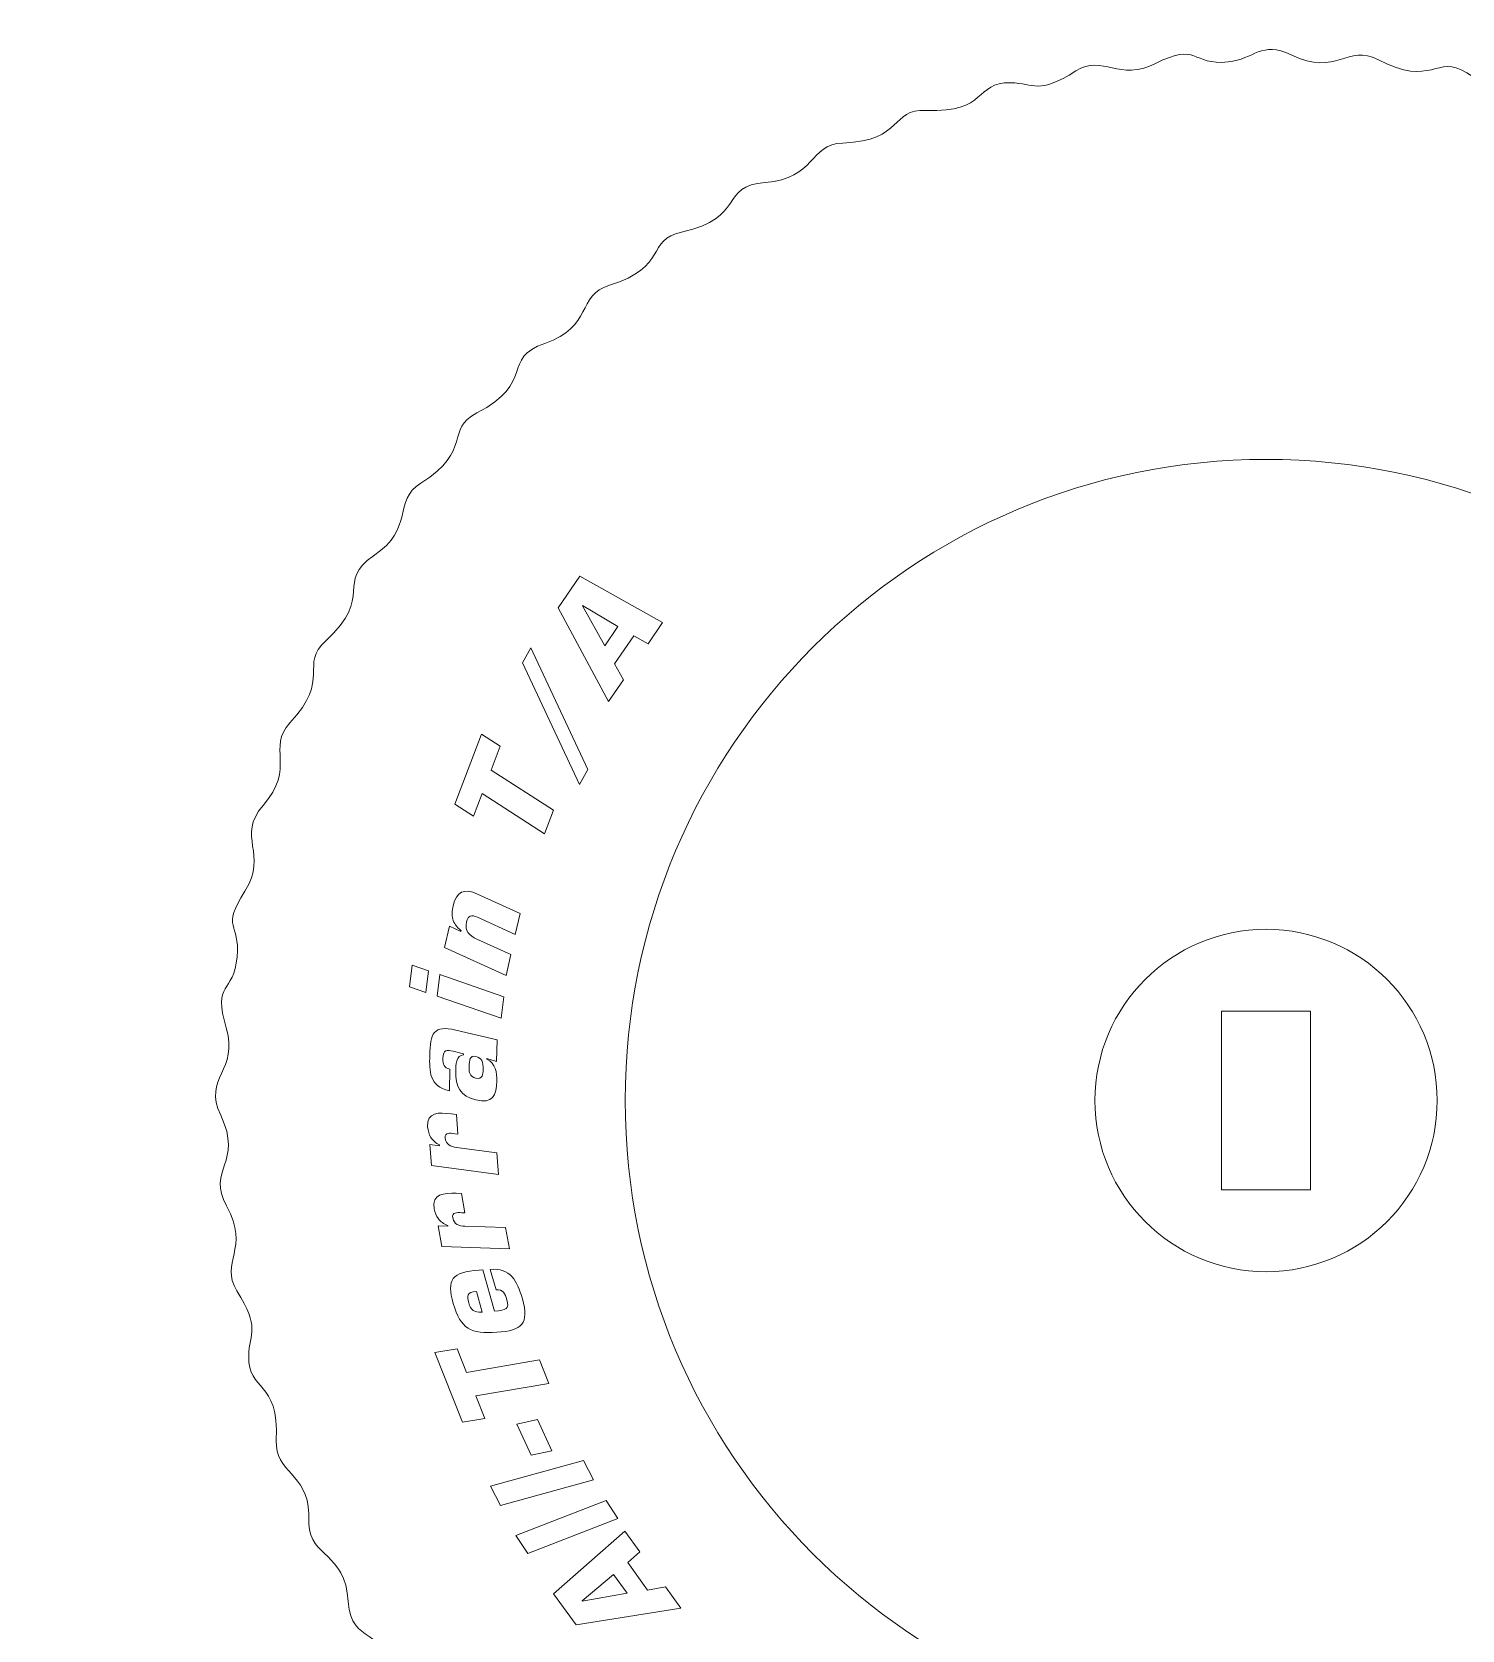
# Model space of a CAD drawing. Header units: centimetres. Extents: x -129.3 to -71.3, y -1.4 to 86.6.
# Drawn here: x -100.108 to -96.017, y 9.656 to 14.226 of the extents above; entities that cross this region are included whole.
import ezdxf

# ---------------------------------------------------------------- set-up
doc = ezdxf.new("R2010")
doc.units = ezdxf.units.CM
doc.header["$MEASUREMENT"] = 0
doc.layers.add('Camada 1', color=7, linetype='Continuous')

msp = doc.modelspace()

# ---------------------------------------------------------------- linework, layer by layer
at = {"layer": 'Camada 1', "color": 250, "lineweight": 20}
msp.add_open_spline([(-99.75825, -1.37179), (-99.75825, -1.37179), (-71.75824, -1.37179), (-71.75824, -1.37179), (-71.75824, -1.37179), (-71.48325, -1.37179), (-71.25825, -1.14679), (-71.25825, -0.87179), (-71.25825, -0.87179), (-71.25825, -0.87179), (-71.25825, 42.12822), (-71.25825, 42.12822), (-71.25825, 42.12822), (-71.25825, 42.40323), (-71.48325, 42.62823), (-71.75824, 42.62823), (-71.75824, 42.62823), (-71.75824, 42.62823), (-99.75825, 42.62823), (-99.75825, 42.62823), (-99.75825, 42.62823), (-100.03324, 42.62823), (-100.25825, 42.40323), (-100.25825, 42.12822), (-100.25825, 42.12822), (-100.25825, 42.12822), (-100.25825, -0.87179), (-100.25825, -0.87179), (-100.25825, -0.87179), (-100.25825, -1.14679), (-100.03324, -1.37179), (-99.75825, -1.37179)], degree=3, knots=[0, 0, 0, 0, 0.1111111, 0.1111111, 0.1111111, 0.1111111, 0.2222222, 0.2222222, 0.2222222, 0.2222222, 0.3333333, 0.3333333, 0.3333333, 0.3333333, 0.4444444, 0.4444444, 0.4444444, 0.4444444, 0.5555556, 0.5555556, 0.5555556, 0.5555556, 0.6666667, 0.6666667, 0.6666667, 0.6666667, 0.7777778, 0.7777778, 0.7777778, 0.7777778, 1, 1, 1, 1], dxfattribs=at)
at = {"layer": 'Camada 1', "lineweight": 9}
for points, knots in [([(-99.31596, 9.98945), (-99.3203, 10.10398), (-99.4137, 10.10696), (-99.40936, 10.19814), (-99.40936, 10.19814), (-99.40096, 10.37486), (-99.4909, 10.3359), (-99.48824, 10.43921), (-99.48824, 10.43921), (-99.48645, 10.50888), (-99.45379, 10.51798), (-99.52184, 10.62622), (-99.52184, 10.62622), (-99.57345, 10.70831), (-99.4826, 10.74531), (-99.55129, 10.86881), (-99.55129, 10.86881), (-99.60971, 10.97383), (-99.50281, 10.99122), (-99.56828, 11.12842), (-99.56828, 11.12842), (-99.6196, 11.23598), (-99.51571, 11.25596), (-99.55242, 11.37777), (-99.55242, 11.37777), (-99.59262, 11.51125), (-99.53065, 11.47489), (-99.52125, 11.58146), (-99.52125, 11.58146), (-99.51252, 11.68046), (-99.56866, 11.65957), (-99.49882, 11.7693), (-99.49882, 11.7693), (-99.43075, 11.87625), (-99.52546, 11.92402), (-99.4472, 12.01371), (-99.4472, 12.01371), (-99.35188, 12.12298), (-99.43683, 12.17811), (-99.37025, 12.24999), (-99.37025, 12.24999), (-99.25005, 12.37973), (-99.34477, 12.41486), (-99.2676, 12.48498), (-99.2676, 12.48498), (-99.12767, 12.61217), (-99.24085, 12.65408), (-99.13116, 12.72761), (-99.13116, 12.72761), (-99.01091, 12.80822), (-99.07859, 12.88392), (-98.9955, 12.93599), (-98.9955, 12.93599), (-98.84569, 13.02983), (-98.92848, 13.0888), (-98.83554, 13.13639), (-98.83554, 13.13639), (-98.66748, 13.22241), (-98.76632, 13.29267), (-98.6411, 13.33537), (-98.6411, 13.33537), (-98.50413, 13.38208), (-98.54981, 13.47285), (-98.45613, 13.50153), (-98.45613, 13.50153), (-98.28742, 13.5532), (-98.35181, 13.63168), (-98.24983, 13.65371), (-98.24983, 13.65371), (-98.0651, 13.69364), (-98.14254, 13.78649), (-98.01062, 13.79565), (-98.01062, 13.79565), (-97.86643, 13.80564), (-97.88624, 13.90486), (-97.7888, 13.90823), (-97.7888, 13.90823), (-97.6127, 13.91429), (-97.65441, 14.00691), (-97.55004, 14.0018), (-97.55004, 14.0018), (-97.37367, 13.99319), (-97.41233, 14.08335), (-97.30899, 14.08069), (-97.30899, 14.08069), (-97.23926, 14.07892), (-97.2303, 14.04626), (-97.12199, 14.1143), (-97.12199, 14.1143), (-97.04496, 14.16268), (-96.99709, 14.08305), (-96.89436, 14.13541), (-96.89436, 14.13541), (-96.77046, 14.19857), (-96.79379, 14.12927), (-96.68628, 14.14023), (-96.68628, 14.14023), (-96.61161, 14.14782), (-96.59161, 14.20211), (-96.50591, 14.1602), (-96.50591, 14.1602), (-96.37575, 14.09655), (-96.34435, 14.19268), (-96.25773, 14.14697), (-96.25773, 14.14697), (-96.10136, 14.06447), (-96.09171, 14.16505), (-96.00407, 14.10858), (-96.00407, 14.10858), (-95.8556, 14.01291), (-95.84367, 14.11035), (-95.75579, 14.05624), (-95.75579, 14.05624), (-95.69584, 14.0193), (-95.70493, 13.98692), (-95.57726, 13.99189), (-95.57726, 13.99189), (-95.47316, 13.99596), (-95.51536, 13.90413), (-95.33931, 13.89594), (-95.33931, 13.89594), (-95.242, 13.89142), (-95.26278, 13.79241), (-95.1188, 13.78108), (-95.1188, 13.78108), (-94.98707, 13.77072), (-95.06505, 13.67807), (-94.8811, 13.63678), (-94.8811, 13.63678), (-94.77949, 13.61395), (-94.84425, 13.53563), (-94.67625, 13.48249), (-94.67625, 13.48249), (-94.58299, 13.45301), (-94.62942, 13.36254), (-94.49297, 13.31449), (-94.49297, 13.31449), (-94.36826, 13.27057), (-94.46784, 13.20157), (-94.30055, 13.11358), (-94.30055, 13.11358), (-94.20821, 13.06502), (-94.29115, 13.00633), (-94.1426, 12.91155), (-94.1426, 12.91155), (-94.06029, 12.85904), (-94.12832, 12.78376), (-94.00898, 12.7018), (-94.00898, 12.7018), (-93.90017, 12.62707), (-94.01367, 12.58666), (-93.87506, 12.45785), (-93.87506, 12.45785), (-93.79857, 12.38676), (-93.89394, 12.35238), (-93.77493, 12.22191), (-93.77493, 12.22191), (-93.70884, 12.14945), (-93.79443, 12.09507), (-93.70017, 11.98476), (-93.70017, 11.98476), (-93.61434, 11.8843), (-93.73451, 11.8747), (-93.63391, 11.71444), (-93.63391, 11.71444), (-93.57839, 11.62601), (-93.6793, 11.61797), (-93.59823, 11.46056), (-93.59823, 11.46056), (-93.55328, 11.37327), (-93.65, 11.34296), (-93.58747, 11.21224), (-93.58747, 11.21224), (-93.53614, 11.10486), (-93.64006, 11.08479), (-93.60334, 10.96289), (-93.60334, 10.96289), (-93.56314, 10.82941), (-93.62511, 10.86584), (-93.63451, 10.75922), (-93.63451, 10.75922), (-93.64326, 10.65996), (-93.58705, 10.68145), (-93.65694, 10.57138), (-93.65694, 10.57138), (-93.72501, 10.46416), (-93.63026, 10.41663), (-93.70859, 10.32698), (-93.70859, 10.32698), (-93.80371, 10.21812), (-93.71897, 10.16239), (-93.78551, 10.09068), (-93.78551, 10.09068), (-93.90556, 9.96134), (-93.81119, 9.92543), (-93.88816, 9.85568), (-93.88816, 9.85568), (-94.02785, 9.72905), (-93.91504, 9.68643), (-94.02458, 9.61308), (-94.02458, 9.61308), (-94.14481, 9.53256), (-94.07716, 9.45677), (-94.16027, 9.40473), (-94.16027, 9.40473), (-94.31, 9.31095), (-94.22727, 9.2519), (-94.32024, 9.20429), (-94.32024, 9.20429), (-94.48809, 9.11834), (-94.38965, 9.04776), (-94.51467, 9.00528), (-94.51467, 9.00528), (-94.65142, 8.95881), (-94.60608, 8.86777), (-94.69963, 8.83913), (-94.69963, 8.83913), (-94.86846, 8.78743), (-94.80392, 8.70894), (-94.90596, 8.68695), (-94.90596, 8.68695), (-95.09042, 8.64718), (-95.01353, 8.55391), (-95.14519, 8.54506), (-95.14519, 8.54506), (-95.28893, 8.53539), (-95.26957, 8.4358), (-95.36696, 8.43244), (-95.36696, 8.43244), (-95.5431, 8.42637), (-95.50115, 8.33389), (-95.60571, 8.33886), (-95.60571, 8.33886), (-95.78248, 8.34726), (-95.74366, 8.25709), (-95.84679, 8.25999), (-95.84679, 8.25999), (-95.91674, 8.26197), (-95.92599, 8.29433), (-96.03375, 8.22641), (-96.03375, 8.22641), (-96.11074, 8.1779), (-96.15862, 8.25764), (-96.26142, 8.20525), (-96.26142, 8.20525), (-96.38537, 8.14206), (-96.36192, 8.21141), (-96.46948, 8.20045), (-96.46948, 8.20045), (-96.54394, 8.19285), (-96.56432, 8.13853), (-96.64985, 8.18046), (-96.64985, 8.18046), (-96.77964, 8.24409), (-96.81167, 8.14806), (-96.89803, 8.1937), (-96.89803, 8.1937), (-97.05413, 8.27616), (-97.06405, 8.17563), (-97.15169, 8.2321), (-97.15169, 8.2321), (-97.31067, 8.33456), (-97.32144, 8.21391), (-97.42126, 8.30103), (-97.42126, 8.30103), (-97.53035, 8.39625), (-97.58574, 8.3114), (-97.65756, 8.37799), (-97.65756, 8.37799), (-97.78713, 8.49809), (-97.82241, 8.40346), (-97.89255, 8.48063), (-97.89255, 8.48063), (-98.01966, 8.62049), (-98.06171, 8.50737), (-98.13514, 8.61706), (-98.13514, 8.61706), (-98.21557, 8.73716), (-98.29154, 8.66972), (-98.34352, 8.75274), (-98.34352, 8.75274), (-98.4373, 8.90248), (-98.49635, 8.81976), (-98.54394, 8.91271), (-98.54394, 8.91271), (-98.62995, 9.08068), (-98.70021, 8.98189), (-98.74293, 9.10714), (-98.74293, 9.10714), (-98.78967, 9.24417), (-98.88029, 9.19832), (-98.90906, 9.29208), (-98.90906, 9.29208), (-98.96078, 9.46072), (-99.03908, 9.39596), (-99.06126, 9.49841), (-99.06126, 9.49841), (-99.10121, 9.68308), (-99.19417, 9.60581), (-99.20319, 9.73761), (-99.20319, 9.73761), (-99.21306, 9.88168), (-99.31242, 9.86204), (-99.31579, 9.95945), (-99.31579, 9.95945), (-99.31614, 9.96943), (-99.31556, 9.97947), (-99.31596, 9.98945)], [0, 0, 0, 0, 0.0128205, 0.0128205, 0.0128205, 0.0128205, 0.025641, 0.025641, 0.025641, 0.025641, 0.0384615, 0.0384615, 0.0384615, 0.0384615, 0.0512821, 0.0512821, 0.0512821, 0.0512821, 0.0641026, 0.0641026, 0.0641026, 0.0641026, 0.0769231, 0.0769231, 0.0769231, 0.0769231, 0.0897436, 0.0897436, 0.0897436, 0.0897436, 0.1025641, 0.1025641, 0.1025641, 0.1025641, 0.1153846, 0.1153846, 0.1153846, 0.1153846, 0.1282051, 0.1282051, 0.1282051, 0.1282051, 0.1410256, 0.1410256, 0.1410256, 0.1410256, 0.1538462, 0.1538462, 0.1538462, 0.1538462, 0.1666667, 0.1666667, 0.1666667, 0.1666667, 0.1794872, 0.1794872, 0.1794872, 0.1794872, 0.1923077, 0.1923077, 0.1923077, 0.1923077, 0.2051282, 0.2051282, 0.2051282, 0.2051282, 0.2179487, 0.2179487, 0.2179487, 0.2179487, 0.2307692, 0.2307692, 0.2307692, 0.2307692, 0.2435897, 0.2435897, 0.2435897, 0.2435897, 0.2564103, 0.2564103, 0.2564103, 0.2564103, 0.2692308, 0.2692308, 0.2692308, 0.2692308, 0.2820513, 0.2820513, 0.2820513, 0.2820513, 0.2948718, 0.2948718, 0.2948718, 0.2948718, 0.3076923, 0.3076923, 0.3076923, 0.3076923, 0.3205128, 0.3205128, 0.3205128, 0.3205128, 0.3333333, 0.3333333, 0.3333333, 0.3333333, 0.3461538, 0.3461538, 0.3461538, 0.3461538, 0.3589744, 0.3589744, 0.3589744, 0.3589744, 0.3717949, 0.3717949, 0.3717949, 0.3717949, 0.3846154, 0.3846154, 0.3846154, 0.3846154, 0.3974359, 0.3974359, 0.3974359, 0.3974359, 0.4102564, 0.4102564, 0.4102564, 0.4102564, 0.4230769, 0.4230769, 0.4230769, 0.4230769, 0.4358974, 0.4358974, 0.4358974, 0.4358974, 0.4487179, 0.4487179, 0.4487179, 0.4487179, 0.4615385, 0.4615385, 0.4615385, 0.4615385, 0.474359, 0.474359, 0.474359, 0.474359, 0.4871795, 0.4871795, 0.4871795, 0.4871795, 0.5, 0.5, 0.5, 0.5, 0.5128205, 0.5128205, 0.5128205, 0.5128205, 0.525641, 0.525641, 0.525641, 0.525641, 0.5384615, 0.5384615, 0.5384615, 0.5384615, 0.5512821, 0.5512821, 0.5512821, 0.5512821, 0.5641026, 0.5641026, 0.5641026, 0.5641026, 0.5769231, 0.5769231, 0.5769231, 0.5769231, 0.5897436, 0.5897436, 0.5897436, 0.5897436, 0.6025641, 0.6025641, 0.6025641, 0.6025641, 0.6153846, 0.6153846, 0.6153846, 0.6153846, 0.6282051, 0.6282051, 0.6282051, 0.6282051, 0.6410256, 0.6410256, 0.6410256, 0.6410256, 0.6538462, 0.6538462, 0.6538462, 0.6538462, 0.6666667, 0.6666667, 0.6666667, 0.6666667, 0.6794872, 0.6794872, 0.6794872, 0.6794872, 0.6923077, 0.6923077, 0.6923077, 0.6923077, 0.7051282, 0.7051282, 0.7051282, 0.7051282, 0.7179487, 0.7179487, 0.7179487, 0.7179487, 0.7307692, 0.7307692, 0.7307692, 0.7307692, 0.7435897, 0.7435897, 0.7435897, 0.7435897, 0.7564103, 0.7564103, 0.7564103, 0.7564103, 0.7692308, 0.7692308, 0.7692308, 0.7692308, 0.7820513, 0.7820513, 0.7820513, 0.7820513, 0.7948718, 0.7948718, 0.7948718, 0.7948718, 0.8076923, 0.8076923, 0.8076923, 0.8076923, 0.8205128, 0.8205128, 0.8205128, 0.8205128, 0.8333333, 0.8333333, 0.8333333, 0.8333333, 0.8461538, 0.8461538, 0.8461538, 0.8461538, 0.8589744, 0.8589744, 0.8589744, 0.8589744, 0.8717949, 0.8717949, 0.8717949, 0.8717949, 0.8846154, 0.8846154, 0.8846154, 0.8846154, 0.8974359, 0.8974359, 0.8974359, 0.8974359, 0.9102564, 0.9102564, 0.9102564, 0.9102564, 0.9230769, 0.9230769, 0.9230769, 0.9230769, 0.9358974, 0.9358974, 0.9358974, 0.9358974, 0.9487179, 0.9487179, 0.9487179, 0.9487179, 0.9615385, 0.9615385, 0.9615385, 0.9615385, 0.974359, 0.974359, 0.974359, 0.974359, 1, 1, 1, 1]), ([(-96.57787, 13.00361), (-95.56538, 13.00361), (-94.74458, 12.18282), (-94.74458, 11.17032), (-94.74458, 11.17032), (-94.74458, 10.15781), (-95.56538, 9.33702), (-96.57787, 9.33702), (-96.57787, 9.33702), (-97.59038, 9.33702), (-98.41118, 10.15781), (-98.41118, 11.17032), (-98.41118, 11.17032), (-98.41118, 12.18282), (-97.59038, 13.00361), (-96.57787, 13.00361)], [0, 0, 0, 0, 0.2, 0.2, 0.2, 0.2, 0.4, 0.4, 0.4, 0.4, 0.6, 0.6, 0.6, 0.6, 1, 1, 1, 1]), ([(-96.57786, 11.65984), (-96.30752, 11.65984), (-96.08837, 11.44067), (-96.08837, 11.17033), (-96.08837, 11.17033), (-96.08837, 10.89999), (-96.30752, 10.68082), (-96.57786, 10.68082), (-96.57786, 10.68082), (-96.84822, 10.68082), (-97.06737, 10.89999), (-97.06737, 11.17033), (-97.06737, 11.17033), (-97.06737, 11.44067), (-96.84822, 11.65984), (-96.57786, 11.65984)], [0, 0, 0, 0, 0.2, 0.2, 0.2, 0.2, 0.4, 0.4, 0.4, 0.4, 0.6, 0.6, 0.6, 0.6, 1, 1, 1, 1]), ([(-96.70537, 11.42532), (-96.70537, 11.42532), (-96.45037, 11.42532), (-96.45037, 11.42532), (-96.45037, 11.42532), (-96.45037, 11.42532), (-96.45037, 10.91535), (-96.45037, 10.91535), (-96.45037, 10.91535), (-96.45037, 10.91535), (-96.70537, 10.91535), (-96.70537, 10.91535), (-96.70537, 10.91535), (-96.70537, 10.91535), (-96.70537, 11.42532), (-96.70537, 11.42532)], [0, 0, 0, 0, 0.2, 0.2, 0.2, 0.2, 0.4, 0.4, 0.4, 0.4, 0.6, 0.6, 0.6, 0.6, 1, 1, 1, 1])]:
    msp.add_open_spline(points, degree=3, knots=knots, dxfattribs=at)
at = {"layer": 'Camada 1', "color": 140, "lineweight": 9}
for points, knots in [([(-98.38666, 12.49887), (-98.38666, 12.49887), (-98.34586, 12.47611), (-98.34586, 12.47611), (-98.34586, 12.47611), (-98.34586, 12.47611), (-98.30422, 12.53679), (-98.30422, 12.53679), (-98.30422, 12.53679), (-98.30422, 12.53679), (-98.54129, 12.66935), (-98.54129, 12.66935), (-98.54129, 12.66935), (-98.54129, 12.66935), (-98.60336, 12.57897), (-98.60336, 12.57897), (-98.60336, 12.57897), (-98.60336, 12.57897), (-98.45875, 12.31171), (-98.45875, 12.31171), (-98.45875, 12.31171), (-98.45875, 12.31171), (-98.41628, 12.37354), (-98.41628, 12.37354), (-98.41628, 12.37354), (-98.41628, 12.37354), (-98.44158, 12.41889), (-98.44158, 12.41889), (-98.44158, 12.41889), (-98.44158, 12.41889), (-98.38666, 12.49887), (-98.38666, 12.49887)], [0, 0, 0, 0, 0.1111111, 0.1111111, 0.1111111, 0.1111111, 0.2222222, 0.2222222, 0.2222222, 0.2222222, 0.3333333, 0.3333333, 0.3333333, 0.3333333, 0.4444444, 0.4444444, 0.4444444, 0.4444444, 0.5555556, 0.5555556, 0.5555556, 0.5555556, 0.6666667, 0.6666667, 0.6666667, 0.6666667, 0.7777778, 0.7777778, 0.7777778, 0.7777778, 1, 1, 1, 1]), ([(-98.43192, 12.52601), (-98.43192, 12.52601), (-98.46988, 12.47071), (-98.46988, 12.47071), (-98.46988, 12.47071), (-98.46988, 12.47071), (-98.53365, 12.58492), (-98.53365, 12.58492), (-98.53365, 12.58492), (-98.53365, 12.58492), (-98.53324, 12.58551), (-98.53324, 12.58551), (-98.53324, 12.58551), (-98.53324, 12.58551), (-98.43192, 12.52601), (-98.43192, 12.52601)], [0, 0, 0, 0, 0.2, 0.2, 0.2, 0.2, 0.4, 0.4, 0.4, 0.4, 0.6, 0.6, 0.6, 0.6, 1, 1, 1, 1]), ([(-98.68122, 12.4649), (-98.68122, 12.4649), (-98.70516, 12.42169), (-98.70516, 12.42169), (-98.70516, 12.42169), (-98.70516, 12.42169), (-98.54207, 12.07393), (-98.54207, 12.07393), (-98.54207, 12.07393), (-98.54207, 12.07393), (-98.51813, 12.11716), (-98.51813, 12.11716), (-98.51813, 12.11716), (-98.51813, 12.11716), (-98.68122, 12.4649), (-98.68122, 12.4649)], [0, 0, 0, 0, 0.2, 0.2, 0.2, 0.2, 0.4, 0.4, 0.4, 0.4, 0.6, 0.6, 0.6, 0.6, 1, 1, 1, 1]), ([(-98.79457, 12.11537), (-98.79457, 12.11537), (-98.76869, 12.18347), (-98.76869, 12.18347), (-98.76869, 12.18347), (-98.76869, 12.18347), (-98.82262, 12.21825), (-98.82262, 12.21825), (-98.82262, 12.21825), (-98.82262, 12.21825), (-98.8987, 12.01796), (-98.8987, 12.01796), (-98.8987, 12.01796), (-98.8987, 12.01796), (-98.84479, 11.98322), (-98.84479, 11.98322), (-98.84479, 11.98322), (-98.84479, 11.98322), (-98.82019, 12.04793), (-98.82019, 12.04793), (-98.82019, 12.04793), (-98.82019, 12.04793), (-98.64164, 11.93302), (-98.64164, 11.93302), (-98.64164, 11.93302), (-98.64164, 11.93302), (-98.61601, 12.00044), (-98.61601, 12.00044), (-98.61601, 12.00044), (-98.61601, 12.00044), (-98.79457, 12.11537), (-98.79457, 12.11537)], [0, 0, 0, 0, 0.1111111, 0.1111111, 0.1111111, 0.1111111, 0.2222222, 0.2222222, 0.2222222, 0.2222222, 0.3333333, 0.3333333, 0.3333333, 0.3333333, 0.4444444, 0.4444444, 0.4444444, 0.4444444, 0.5555556, 0.5555556, 0.5555556, 0.5555556, 0.6666667, 0.6666667, 0.6666667, 0.6666667, 0.7777778, 0.7777778, 0.7777778, 0.7777778, 1, 1, 1, 1]), ([(-98.92768, 11.60798), (-98.92768, 11.60798), (-98.75162, 11.52743), (-98.75162, 11.52743), (-98.75162, 11.52743), (-98.75162, 11.52743), (-98.73816, 11.58799), (-98.73816, 11.58799), (-98.73816, 11.58799), (-98.73816, 11.58799), (-98.83514, 11.63209), (-98.83514, 11.63209), (-98.83514, 11.63209), (-98.85658, 11.642), (-98.87095, 11.65373), (-98.86493, 11.68082), (-98.86493, 11.68082), (-98.86055, 11.70055), (-98.85111, 11.70142), (-98.83385, 11.69426), (-98.83385, 11.69426), (-98.83385, 11.69426), (-98.72555, 11.64467), (-98.72555, 11.64467), (-98.72555, 11.64467), (-98.72555, 11.64467), (-98.71208, 11.70523), (-98.71208, 11.70523), (-98.71208, 11.70523), (-98.71208, 11.70523), (-98.83385, 11.76076), (-98.83385, 11.76076), (-98.83385, 11.76076), (-98.87176, 11.77805), (-98.89433, 11.76791), (-98.90341, 11.72709), (-98.90341, 11.72709), (-98.90655, 11.71298), (-98.90744, 11.70063), (-98.90416, 11.68883), (-98.90416, 11.68883), (-98.90115, 11.67742), (-98.89389, 11.66694), (-98.88081, 11.65592), (-98.88081, 11.65592), (-98.88081, 11.65592), (-98.88136, 11.65346), (-98.88136, 11.65346), (-98.88136, 11.65346), (-98.88136, 11.65346), (-98.91423, 11.66854), (-98.91423, 11.66854), (-98.91423, 11.66854), (-98.91423, 11.66854), (-98.92768, 11.60798), (-98.92768, 11.60798)], [0, 0, 0, 0, 0.0666667, 0.0666667, 0.0666667, 0.0666667, 0.1333333, 0.1333333, 0.1333333, 0.1333333, 0.2, 0.2, 0.2, 0.2, 0.2666667, 0.2666667, 0.2666667, 0.2666667, 0.3333333, 0.3333333, 0.3333333, 0.3333333, 0.4, 0.4, 0.4, 0.4, 0.4666667, 0.4666667, 0.4666667, 0.4666667, 0.5333333, 0.5333333, 0.5333333, 0.5333333, 0.6, 0.6, 0.6, 0.6, 0.6666667, 0.6666667, 0.6666667, 0.6666667, 0.7333333, 0.7333333, 0.7333333, 0.7333333, 0.8, 0.8, 0.8, 0.8, 0.8666667, 0.8666667, 0.8666667, 0.8666667, 1, 1, 1, 1]), ([(-99.02035, 11.55691), (-99.02035, 11.55691), (-99.02786, 11.49535), (-99.02786, 11.49535), (-99.02786, 11.49535), (-99.02786, 11.49535), (-98.98183, 11.47955), (-98.98183, 11.47955), (-98.98183, 11.47955), (-98.98183, 11.47955), (-98.97429, 11.54112), (-98.97429, 11.54112), (-98.97429, 11.54112), (-98.97429, 11.54112), (-99.02035, 11.55691), (-99.02035, 11.55691)], [0, 0, 0, 0, 0.2, 0.2, 0.2, 0.2, 0.4, 0.4, 0.4, 0.4, 0.6, 0.6, 0.6, 0.6, 1, 1, 1, 1]), ([(-98.94184, 11.53025), (-98.94184, 11.53025), (-98.94936, 11.46867), (-98.94936, 11.46867), (-98.94936, 11.46867), (-98.94936, 11.46867), (-98.76634, 11.40562), (-98.76634, 11.40562), (-98.76634, 11.40562), (-98.76634, 11.40562), (-98.75879, 11.4672), (-98.75879, 11.4672), (-98.75879, 11.4672), (-98.75879, 11.4672), (-98.94184, 11.53025), (-98.94184, 11.53025)], [0, 0, 0, 0, 0.2, 0.2, 0.2, 0.2, 0.4, 0.4, 0.4, 0.4, 0.6, 0.6, 0.6, 0.6, 1, 1, 1, 1]), ([(-98.77909, 11.28172), (-98.77909, 11.28172), (-98.77765, 11.34373), (-98.77765, 11.34373), (-98.77765, 11.34373), (-98.77765, 11.34373), (-98.89533, 11.37171), (-98.89533, 11.37171), (-98.89533, 11.37171), (-98.96028, 11.38693), (-98.96877, 11.36225), (-98.97025, 11.29879), (-98.97025, 11.29879), (-98.97076, 11.27679), (-98.97128, 11.2548), (-98.96449, 11.23698), (-98.96449, 11.23698), (-98.95768, 11.21878), (-98.94359, 11.20472), (-98.91417, 11.19756), (-98.91417, 11.19756), (-98.91417, 11.19756), (-98.91272, 11.25957), (-98.91272, 11.25957), (-98.91272, 11.25957), (-98.92958, 11.26358), (-98.93296, 11.27448), (-98.93258, 11.28997), (-98.93258, 11.28997), (-98.93196, 11.31703), (-98.9208, 11.31532), (-98.90323, 11.31132), (-98.90323, 11.31132), (-98.90323, 11.31132), (-98.87345, 11.30411), (-98.87345, 11.30411), (-98.87345, 11.30411), (-98.87345, 11.30411), (-98.87352, 11.30122), (-98.87352, 11.30122), (-98.87352, 11.30122), (-98.89519, 11.29956), (-98.89547, 11.27217), (-98.89588, 11.2545), (-98.89588, 11.2545), (-98.89693, 11.20978), (-98.88348, 11.18279), (-98.83829, 11.17197), (-98.83829, 11.17197), (-98.79021, 11.16077), (-98.77921, 11.1836), (-98.77821, 11.22688), (-98.77821, 11.22688), (-98.77771, 11.2485), (-98.78136, 11.27743), (-98.80707, 11.2885), (-98.80707, 11.2885), (-98.80707, 11.2885), (-98.80704, 11.29065), (-98.80704, 11.29065), (-98.80704, 11.29065), (-98.80704, 11.29065), (-98.77909, 11.28172), (-98.77909, 11.28172)], [0, 0, 0, 0, 0.0588235, 0.0588235, 0.0588235, 0.0588235, 0.1176471, 0.1176471, 0.1176471, 0.1176471, 0.1764706, 0.1764706, 0.1764706, 0.1764706, 0.2352941, 0.2352941, 0.2352941, 0.2352941, 0.2941176, 0.2941176, 0.2941176, 0.2941176, 0.3529412, 0.3529412, 0.3529412, 0.3529412, 0.4117647, 0.4117647, 0.4117647, 0.4117647, 0.4705882, 0.4705882, 0.4705882, 0.4705882, 0.5294118, 0.5294118, 0.5294118, 0.5294118, 0.5882353, 0.5882353, 0.5882353, 0.5882353, 0.6470588, 0.6470588, 0.6470588, 0.6470588, 0.7058824, 0.7058824, 0.7058824, 0.7058824, 0.7647059, 0.7647059, 0.7647059, 0.7647059, 0.8235294, 0.8235294, 0.8235294, 0.8235294, 0.8823529, 0.8823529, 0.8823529, 0.8823529, 1, 1, 1, 1]), ([(-98.85772, 11.26624), (-98.85726, 11.28644), (-98.85551, 11.29973), (-98.83972, 11.29612), (-98.83972, 11.29612), (-98.82, 11.29133), (-98.81695, 11.28261), (-98.81756, 11.25664), (-98.81756, 11.25664), (-98.81778, 11.24727), (-98.81818, 11.2296), (-98.83864, 11.23439), (-98.83864, 11.23439), (-98.85585, 11.23877), (-98.85808, 11.25107), (-98.85772, 11.26624)], [0, 0, 0, 0, 0.2, 0.2, 0.2, 0.2, 0.4, 0.4, 0.4, 0.4, 0.6, 0.6, 0.6, 0.6, 1, 1, 1, 1]), ([(-98.88969, 11.07428), (-98.88969, 11.07428), (-98.89395, 11.13003), (-98.89395, 11.13003), (-98.89395, 11.13003), (-98.89395, 11.13003), (-98.90894, 11.13213), (-98.90894, 11.13213), (-98.90894, 11.13213), (-98.94399, 11.13669), (-98.97955, 11.13796), (-98.97624, 11.09479), (-98.97624, 11.09479), (-98.97536, 11.08329), (-98.97245, 11.07339), (-98.9671, 11.06476), (-98.9671, 11.06476), (-98.96171, 11.05612), (-98.9536, 11.04914), (-98.94228, 11.04314), (-98.94228, 11.04314), (-98.94228, 11.04314), (-98.94208, 11.04062), (-98.94208, 11.04062), (-98.94208, 11.04062), (-98.94208, 11.04062), (-98.97025, 11.04461), (-98.97025, 11.04461), (-98.97025, 11.04461), (-98.97025, 11.04461), (-98.96567, 10.98456), (-98.96567, 10.98456), (-98.96567, 10.98456), (-98.96567, 10.98456), (-98.77381, 10.95868), (-98.77381, 10.95868), (-98.77381, 10.95868), (-98.77381, 10.95868), (-98.77854, 11.02054), (-98.77854, 11.02054), (-98.77854, 11.02054), (-98.77854, 11.02054), (-98.89364, 11.036), (-98.89364, 11.036), (-98.89364, 11.036), (-98.90935, 11.03805), (-98.92467, 11.04448), (-98.9261, 11.06319), (-98.9261, 11.06319), (-98.92737, 11.08008), (-98.91233, 11.07725), (-98.89882, 11.07538), (-98.89882, 11.07538), (-98.89882, 11.07538), (-98.88969, 11.07428), (-98.88969, 11.07428)], [0, 0, 0, 0, 0.0666667, 0.0666667, 0.0666667, 0.0666667, 0.1333333, 0.1333333, 0.1333333, 0.1333333, 0.2, 0.2, 0.2, 0.2, 0.2666667, 0.2666667, 0.2666667, 0.2666667, 0.3333333, 0.3333333, 0.3333333, 0.3333333, 0.4, 0.4, 0.4, 0.4, 0.4666667, 0.4666667, 0.4666667, 0.4666667, 0.5333333, 0.5333333, 0.5333333, 0.5333333, 0.6, 0.6, 0.6, 0.6, 0.6666667, 0.6666667, 0.6666667, 0.6666667, 0.7333333, 0.7333333, 0.7333333, 0.7333333, 0.8, 0.8, 0.8, 0.8, 0.8666667, 0.8666667, 0.8666667, 0.8666667, 1, 1, 1, 1]), ([(-98.86943, 10.84926), (-98.86943, 10.84926), (-98.87924, 10.9043), (-98.87924, 10.9043), (-98.87924, 10.9043), (-98.87924, 10.9043), (-98.89437, 10.9049), (-98.89437, 10.9049), (-98.89437, 10.9049), (-98.92971, 10.90591), (-98.96521, 10.9036), (-98.95761, 10.86102), (-98.95761, 10.86102), (-98.95557, 10.84964), (-98.95169, 10.84008), (-98.94548, 10.83202), (-98.94548, 10.83202), (-98.93927, 10.82397), (-98.93051, 10.81785), (-98.91863, 10.813), (-98.91863, 10.813), (-98.91863, 10.813), (-98.91817, 10.81051), (-98.91817, 10.81051), (-98.91817, 10.81051), (-98.91817, 10.81051), (-98.94661, 10.81169), (-98.94661, 10.81169), (-98.94661, 10.81169), (-98.94661, 10.81169), (-98.93603, 10.75238), (-98.93603, 10.75238), (-98.93603, 10.75238), (-98.93603, 10.75238), (-98.74253, 10.74589), (-98.74253, 10.74589), (-98.74253, 10.74589), (-98.74253, 10.74589), (-98.75343, 10.80695), (-98.75343, 10.80695), (-98.75343, 10.80695), (-98.75343, 10.80695), (-98.86953, 10.81078), (-98.86953, 10.81078), (-98.86953, 10.81078), (-98.88536, 10.81125), (-98.90123, 10.81612), (-98.90453, 10.83457), (-98.90453, 10.83457), (-98.90751, 10.85127), (-98.89226, 10.84995), (-98.87863, 10.84945), (-98.87863, 10.84945), (-98.87863, 10.84945), (-98.86943, 10.84926), (-98.86943, 10.84926)], [0, 0, 0, 0, 0.0666667, 0.0666667, 0.0666667, 0.0666667, 0.1333333, 0.1333333, 0.1333333, 0.1333333, 0.2, 0.2, 0.2, 0.2, 0.2666667, 0.2666667, 0.2666667, 0.2666667, 0.3333333, 0.3333333, 0.3333333, 0.3333333, 0.4, 0.4, 0.4, 0.4, 0.4666667, 0.4666667, 0.4666667, 0.4666667, 0.5333333, 0.5333333, 0.5333333, 0.5333333, 0.6, 0.6, 0.6, 0.6, 0.6666667, 0.6666667, 0.6666667, 0.6666667, 0.7333333, 0.7333333, 0.7333333, 0.7333333, 0.8, 0.8, 0.8, 0.8, 0.8666667, 0.8666667, 0.8666667, 0.8666667, 1, 1, 1, 1]), ([(-98.78053, 10.62884), (-98.76036, 10.63049), (-98.75472, 10.61859), (-98.74948, 10.60019), (-98.74948, 10.60019), (-98.74247, 10.57559), (-98.75103, 10.57015), (-98.78494, 10.56797), (-98.78494, 10.56797), (-98.78494, 10.56797), (-98.81865, 10.68625), (-98.81865, 10.68625), (-98.81865, 10.68625), (-98.81865, 10.68625), (-98.82931, 10.68546), (-98.82931, 10.68546), (-98.82931, 10.68546), (-98.90796, 10.6799), (-98.9224, 10.65816), (-98.90292, 10.58985), (-98.90292, 10.58985), (-98.88204, 10.51665), (-98.85288, 10.50246), (-98.77856, 10.50754), (-98.77856, 10.50754), (-98.70642, 10.51236), (-98.68493, 10.53161), (-98.70538, 10.60341), (-98.70538, 10.60341), (-98.71292, 10.62977), (-98.72142, 10.65172), (-98.73504, 10.66658), (-98.73504, 10.66658), (-98.7491, 10.68171), (-98.76817, 10.68938), (-98.79725, 10.68748), (-98.79725, 10.68748), (-98.79725, 10.68748), (-98.78053, 10.62884), (-98.78053, 10.62884)], [0, 0, 0, 0, 0.0909091, 0.0909091, 0.0909091, 0.0909091, 0.1818182, 0.1818182, 0.1818182, 0.1818182, 0.2727273, 0.2727273, 0.2727273, 0.2727273, 0.3636364, 0.3636364, 0.3636364, 0.3636364, 0.4545455, 0.4545455, 0.4545455, 0.4545455, 0.5454545, 0.5454545, 0.5454545, 0.5454545, 0.6363636, 0.6363636, 0.6363636, 0.6363636, 0.7272727, 0.7272727, 0.7272727, 0.7272727, 0.8181818, 0.8181818, 0.8181818, 0.8181818, 1, 1, 1, 1]), ([(-98.81986, 10.5655), (-98.84536, 10.56424), (-98.8524, 10.57049), (-98.85842, 10.59165), (-98.85842, 10.59165), (-98.86416, 10.61177), (-98.86521, 10.62196), (-98.83657, 10.62414), (-98.83657, 10.62414), (-98.83657, 10.62414), (-98.81986, 10.5655), (-98.81986, 10.5655)], [0, 0, 0, 0, 0.25, 0.25, 0.25, 0.25, 0.5, 0.5, 0.5, 0.5, 1, 1, 1, 1]), ([(-98.86525, 10.39248), (-98.86525, 10.39248), (-98.89221, 10.46015), (-98.89221, 10.46015), (-98.89221, 10.46015), (-98.89221, 10.46015), (-98.95545, 10.44935), (-98.95545, 10.44935), (-98.95545, 10.44935), (-98.95545, 10.44935), (-98.87621, 10.25031), (-98.87621, 10.25031), (-98.87621, 10.25031), (-98.87621, 10.25031), (-98.81295, 10.26113), (-98.81295, 10.26113), (-98.81295, 10.26113), (-98.81295, 10.26113), (-98.83858, 10.32548), (-98.83858, 10.32548), (-98.83858, 10.32548), (-98.83858, 10.32548), (-98.62928, 10.36142), (-98.62928, 10.36142), (-98.62928, 10.36142), (-98.62928, 10.36142), (-98.65598, 10.42843), (-98.65598, 10.42843), (-98.65598, 10.42843), (-98.65598, 10.42843), (-98.86525, 10.39248), (-98.86525, 10.39248)], [0, 0, 0, 0, 0.1111111, 0.1111111, 0.1111111, 0.1111111, 0.2222222, 0.2222222, 0.2222222, 0.2222222, 0.3333333, 0.3333333, 0.3333333, 0.3333333, 0.4444444, 0.4444444, 0.4444444, 0.4444444, 0.5555556, 0.5555556, 0.5555556, 0.5555556, 0.6666667, 0.6666667, 0.6666667, 0.6666667, 0.7777778, 0.7777778, 0.7777778, 0.7777778, 1, 1, 1, 1]), ([(-98.67992, 10.15586), (-98.67992, 10.15586), (-98.6209, 10.16898), (-98.6209, 10.16898), (-98.6209, 10.16898), (-98.6209, 10.16898), (-98.66173, 10.2582), (-98.66173, 10.2582), (-98.66173, 10.2582), (-98.66173, 10.2582), (-98.72077, 10.24503), (-98.72077, 10.24503), (-98.72077, 10.24503), (-98.72077, 10.24503), (-98.67992, 10.15586), (-98.67992, 10.15586)], [0, 0, 0, 0, 0.2, 0.2, 0.2, 0.2, 0.4, 0.4, 0.4, 0.4, 0.6, 0.6, 0.6, 0.6, 1, 1, 1, 1]), ([(-98.79696, 10.06703), (-98.79696, 10.06703), (-98.76831, 10.01201), (-98.76831, 10.01201), (-98.76831, 10.01201), (-98.76831, 10.01201), (-98.50189, 10.08598), (-98.50189, 10.08598), (-98.50189, 10.08598), (-98.50189, 10.08598), (-98.53053, 10.141), (-98.53053, 10.141), (-98.53053, 10.141), (-98.53053, 10.141), (-98.79696, 10.06703), (-98.79696, 10.06703)], [0, 0, 0, 0, 0.2, 0.2, 0.2, 0.2, 0.4, 0.4, 0.4, 0.4, 0.6, 0.6, 0.6, 0.6, 1, 1, 1, 1]), ([(-98.72368, 9.92678), (-98.72368, 9.92678), (-98.6897, 9.87489), (-98.6897, 9.87489), (-98.6897, 9.87489), (-98.6897, 9.87489), (-98.43198, 9.97508), (-98.43198, 9.97508), (-98.43198, 9.97508), (-98.43198, 9.97508), (-98.46596, 10.02696), (-98.46596, 10.02696), (-98.46596, 10.02696), (-98.46596, 10.02696), (-98.72368, 9.92678), (-98.72368, 9.92678)], [0, 0, 0, 0, 0.2, 0.2, 0.2, 0.2, 0.4, 0.4, 0.4, 0.4, 0.6, 0.6, 0.6, 0.6, 1, 1, 1, 1]), ([(-98.40407, 9.8489), (-98.40407, 9.8489), (-98.36903, 9.87978), (-98.36903, 9.87978), (-98.36903, 9.87978), (-98.36903, 9.87978), (-98.41233, 9.93928), (-98.41233, 9.93928), (-98.41233, 9.93928), (-98.41233, 9.93928), (-98.61636, 9.75996), (-98.61636, 9.75996), (-98.61636, 9.75996), (-98.61636, 9.75996), (-98.55185, 9.67131), (-98.55185, 9.67131), (-98.55185, 9.67131), (-98.55185, 9.67131), (-98.25165, 9.71854), (-98.25165, 9.71854), (-98.25165, 9.71854), (-98.25165, 9.71854), (-98.29579, 9.77919), (-98.29579, 9.77919), (-98.29579, 9.77919), (-98.29579, 9.77919), (-98.34699, 9.77047), (-98.34699, 9.77047), (-98.34699, 9.77047), (-98.34699, 9.77047), (-98.40407, 9.8489), (-98.40407, 9.8489)], [0, 0, 0, 0, 0.1111111, 0.1111111, 0.1111111, 0.1111111, 0.2222222, 0.2222222, 0.2222222, 0.2222222, 0.3333333, 0.3333333, 0.3333333, 0.3333333, 0.4444444, 0.4444444, 0.4444444, 0.4444444, 0.5555556, 0.5555556, 0.5555556, 0.5555556, 0.6666667, 0.6666667, 0.6666667, 0.6666667, 0.7777778, 0.7777778, 0.7777778, 0.7777778, 1, 1, 1, 1]), ([(-98.44476, 9.81528), (-98.44476, 9.81528), (-98.40528, 9.76105), (-98.40528, 9.76105), (-98.40528, 9.76105), (-98.40528, 9.76105), (-98.53423, 9.73902), (-98.53423, 9.73902), (-98.53423, 9.73902), (-98.53423, 9.73902), (-98.53464, 9.73959), (-98.53464, 9.73959), (-98.53464, 9.73959), (-98.53464, 9.73959), (-98.44476, 9.81528), (-98.44476, 9.81528)], [0, 0, 0, 0, 0.2, 0.2, 0.2, 0.2, 0.4, 0.4, 0.4, 0.4, 0.6, 0.6, 0.6, 0.6, 1, 1, 1, 1])]:
    msp.add_open_spline(points, degree=3, knots=knots, dxfattribs=at)

doc.saveas('drawing.dxf')
